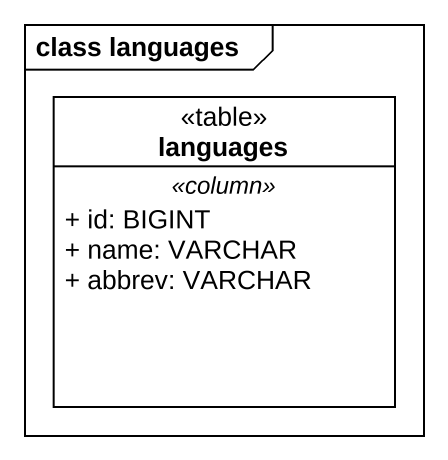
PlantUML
@startuml
mainframe class languages
hide circle
hide empty members
skinparam classAttributeIconSize 0
class languages <<table>> {
  .. <<column>> ..
  + id: BIGINT
  + name: VARCHAR
  + abbrev: VARCHAR
}
@enduml
